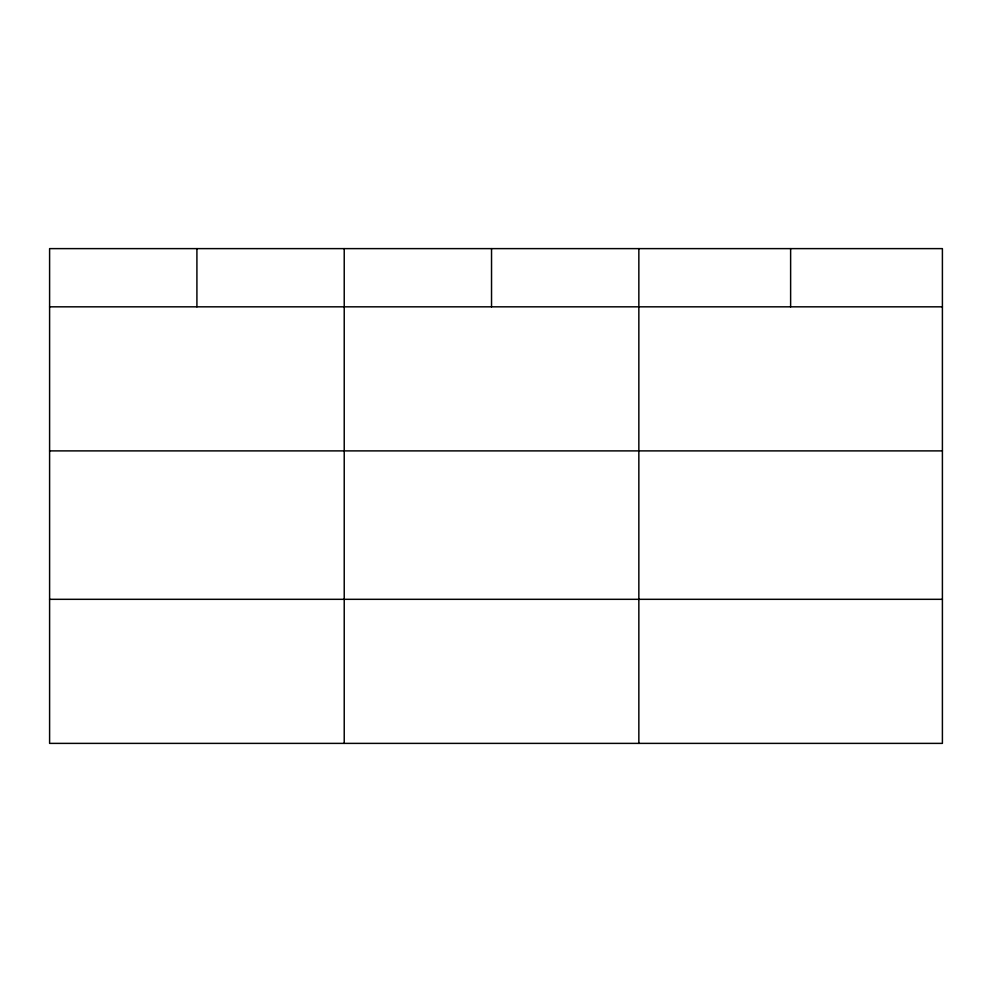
<?xml version="1.0" encoding="UTF-8"?>
<svg xmlns="http://www.w3.org/2000/svg" width="992" height="992" viewBox="0 0 992 992"><rect width="100%" height="100%" fill="white"/><g stroke="black" fill="none" stroke-linecap="round" stroke-linejoin="round"><path stroke-width="1.49" d="M942.4 450.889L942.4 248.62L49.6 248.62L49.6 743.38L942.4 743.38L942.4 450.889L49.6 450.889M49.6 306.826L942.4 306.826M49.6 599.317L942.4 599.317M790.624 248.62L790.624 306.826M638.848 248.62L638.848 743.38M491.536 248.62L491.536 306.826M344.224 248.62L344.224 743.38M196.912 248.62L196.912 306.826"/></g></svg>
